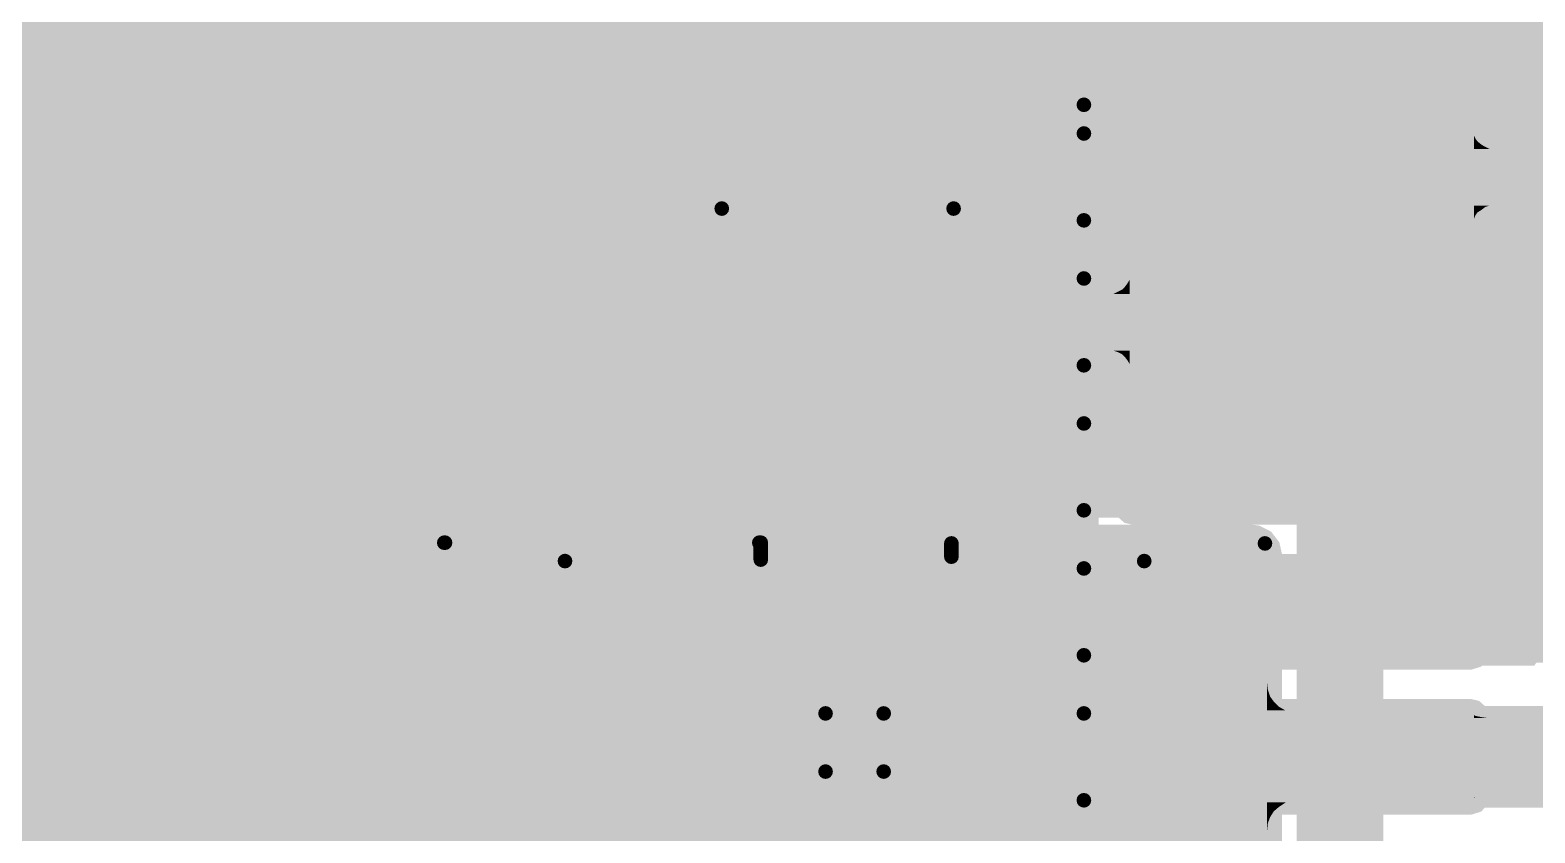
# Model space of a CAD drawing. Header units: millimetres. Extents: x -0.19 to 3.91, y -0.06 to 2.26.
# Drawn here: x 1.3716 to 1.5761, y 0.7588 to 0.8679 of the extents above; entities that cross this region are included whole.
import ezdxf

# ---------------------------------------------------------------- set-up
doc = ezdxf.new("R2010")
doc.units = ezdxf.units.MM
doc.layers.get('0').update_dxf_attribs({"linetype": 'CONTINUOUS', "lineweight": 0})
for name, color, linetype, lineweight in [('PCB_KUR_GBL', 10, 'CONTINUOUS', 0), ('PCB_KUR_GBO', 96, 'CONTINUOUS', 0), ('PCB_KUR_GBP', 170, 'CONTINUOUS', 0), ('PCB_KUR_GBS', 176, 'CONTINUOUS', 0), ('PCB_KUR_GM15', 210, 'CONTINUOUS', 0), ('PCB_KUR_GM2', 216, 'CONTINUOUS', 0), ('PCB_KUR_GPB', 9, 'CONTINUOUS', 0), ('PCB_KUR_GPT', 8, 'CONTINUOUS', 0), ('PCB_KUR_GTL', 30, 'CONTINUOUS', 0), ('PCB_KUR_GTO', 163, 'CONTINUOUS', 0), ('PCB_KUR_GTP', 254, 'CONTINUOUS', 0), ('PCB_KUR_GTS', 254, 'CONTINUOUS', 0)]:
    doc.layers.add(name, color=color, linetype=linetype, lineweight=lineweight)

# ---------------------------------------------------------------- blocks, each defined once
blk = doc.blocks.new('CUSTOM_5')
for points in [[(-0.02152, 0.02613), (-0.02114, 0.02664), (0.02142, 0.02613), (0.02126, 0.02664)], [(-0.02114, 0.02664), (-0.02074, 0.02716), (0.02126, 0.02664), (0.02057, 0.02716)], [(-0.02074, 0.02716), (-0.0199, 0.02742), (0.02057, 0.02716), (0.02023, 0.02742)], [(-0.0199, 0.02742), (-0.0195, 0.02755), (0.02023, 0.02742), (0.0195, 0.02755)], [(-0.02165, 0.0254), (-0.02152, 0.02613), (0.02165, 0.0254), (0.02142, 0.02613)], [(-0.02165, -0.0254), (-0.02165, 0.0254), (0.02165, -0.0254), (0.02165, 0.0254)], [(-0.02142, -0.02613), (-0.02165, -0.0254), (0.02152, -0.02613), (0.02165, -0.0254)], [(-0.02126, -0.02664), (-0.02142, -0.02613), (0.02114, -0.02664), (0.02152, -0.02613)], [(-0.02057, -0.02716), (-0.02126, -0.02664), (0.02074, -0.02716), (0.02114, -0.02664)], [(-0.02023, -0.02742), (-0.02057, -0.02716), (0.0199, -0.02742), (0.02074, -0.02716)], [(-0.0195, -0.02755), (-0.02023, -0.02742), (0.0195, -0.02755), (0.0199, -0.02742)]]:
    blk.add_solid(points)
blk = doc.blocks.new('CUSTOM_10')
for points in [[(-0.01797, 0.01823), (-0.01697, 0.0186), (0.01782, 0.01823), (0.01721, 0.0186)], [(-0.01697, 0.0186), (-0.01685, 0.01865), (0.01721, 0.0186), (0.01685, 0.01865)], [(-0.01685, 0.01865), (-0.01685, 0.0187), (0.01685, 0.01865), (0.01685, 0.0187)], [(-0.0187, -0.01685), (-0.0187, 0.01685), (0.0187, -0.01685), (0.0187, 0.01685)], [(-0.01865, 0.01685), (-0.0186, 0.01721), (0.01865, 0.01685), (0.01852, 0.01721)], [(-0.0186, 0.01721), (-0.01813, 0.01797), (0.01852, 0.01721), (0.01823, 0.01797)], [(-0.01813, 0.01797), (-0.01797, 0.01823), (0.01823, 0.01797), (0.01782, 0.01823)], [(-0.01852, -0.01721), (-0.01865, -0.01685), (0.0186, -0.01721), (0.01865, -0.01685)], [(-0.01823, -0.01797), (-0.01852, -0.01721), (0.01813, -0.01797), (0.0186, -0.01721)], [(-0.01782, -0.01823), (-0.01823, -0.01797), (0.01797, -0.01823), (0.01813, -0.01797)], [(-0.01721, -0.0186), (-0.01782, -0.01823), (0.01697, -0.0186), (0.01797, -0.01823)], [(-0.01685, -0.01865), (-0.01721, -0.0186), (0.01685, -0.01865), (0.01697, -0.0186)], [(-0.01685, -0.0187), (-0.01685, -0.01865), (0.01685, -0.0187), (0.01685, -0.01865)]]:
    blk.add_solid(points)
blk = doc.blocks.new('ROUND_8')
h = blk.add_hatch(color=256)
edge = h.paths.add_edge_path(flags=0)
edge.add_arc((0, 0), 0.005, 0, 360)
blk = doc.blocks.new('ROUND_3')
h = blk.add_hatch(color=256)
edge = h.paths.add_edge_path(flags=0)
edge.add_arc((0, 0), 0.0059, 0, 360)
blk = doc.blocks.new('CUSTOM_20')
for points in [[(-0.02198, 0.0286), (-0.02127, 0.02915), (0.02214, 0.0286), (0.02105, 0.02915)], [(-0.02127, 0.02915), (-0.02008, 0.02942), (0.02105, 0.02915), (0.02053, 0.02942)], [(-0.02008, 0.02942), (-0.0195, 0.02955), (0.02053, 0.02942), (0.0195, 0.02955)], [(-0.02352, 0.02643), (-0.02314, 0.02717), (0.02342, 0.02643), (0.02325, 0.02717)], [(-0.02314, 0.02717), (-0.0227, 0.02804), (0.02325, 0.02717), (0.02257, 0.02804)], [(-0.0227, 0.02804), (-0.02198, 0.0286), (0.02257, 0.02804), (0.02214, 0.0286)], [(-0.02365, 0.0254), (-0.02352, 0.02643), (0.02365, 0.0254), (0.02342, 0.02643)], [(-0.02364, 0.02508), (-0.02365, 0.0254), (0.02364, 0.02508), (0.02365, 0.0254)], [(-0.0236, 0.02476), (-0.02364, 0.02508), (0.0236, 0.02476), (0.02364, 0.02508)], [(-0.0236, -0.02476), (-0.0236, 0.02476), (0.0236, -0.02476), (0.0236, 0.02476)], [(-0.02365, -0.0254), (-0.02364, -0.02508), (0.02365, -0.0254), (0.02364, -0.02508)], [(-0.02342, -0.02643), (-0.02365, -0.0254), (0.02352, -0.02643), (0.02365, -0.0254)], [(-0.02364, -0.02508), (-0.0236, -0.02476), (0.02364, -0.02508), (0.0236, -0.02476)], [(-0.02325, -0.02717), (-0.02342, -0.02643), (0.02314, -0.02717), (0.02352, -0.02643)], [(-0.02257, -0.02804), (-0.02325, -0.02717), (0.0227, -0.02804), (0.02314, -0.02717)], [(-0.02214, -0.0286), (-0.02257, -0.02804), (0.02198, -0.0286), (0.0227, -0.02804)], [(-0.02105, -0.02915), (-0.02214, -0.0286), (0.02127, -0.02915), (0.02198, -0.0286)], [(-0.02053, -0.02942), (-0.02105, -0.02915), (0.02008, -0.02942), (0.02127, -0.02915)], [(-0.0195, -0.02955), (-0.02053, -0.02942), (0.0195, -0.02955), (0.02008, -0.02942)]]:
    blk.add_solid(points)
blk = doc.blocks.new('CUSTOM_28')
for points in [[(-0.01854, 0.02022), (-0.01711, 0.02057), (0.01831, 0.02022), (0.01751, 0.02057)], [(-0.01711, 0.02057), (-0.01685, 0.02064), (0.01751, 0.02057), (0.01685, 0.02064)], [(-0.01685, 0.02064), (-0.01685, 0.02065), (0.01685, 0.02064), (0.01685, 0.02065)], [(-0.02058, 0.01751), (-0.02013, 0.01854), (0.02049, 0.01751), (0.02023, 0.01854)], [(-0.02013, 0.01854), (-0.01988, 0.0191), (0.02023, 0.01854), (0.01976, 0.0191)], [(-0.01988, 0.0191), (-0.01896, 0.01987), (0.01976, 0.0191), (0.0191, 0.01987)], [(-0.01896, 0.01987), (-0.01854, 0.02022), (0.0191, 0.01987), (0.01831, 0.02022)], [(-0.02065, 0.01685), (-0.02058, 0.01751), (0.02065, 0.01685), (0.02049, 0.01751)], [(-0.02065, 0.0168), (-0.02065, 0.01685), (0.02065, 0.0168), (0.02065, 0.01685)], [(-0.02065, -0.0168), (-0.02065, 0.0168), (0.02065, -0.0168), (0.02065, 0.0168)], [(-0.02065, -0.01685), (-0.02065, -0.0168), (0.02065, -0.01685), (0.02065, -0.0168)], [(-0.02049, -0.01751), (-0.02065, -0.01685), (0.02058, -0.01751), (0.02065, -0.01685)], [(-0.02023, -0.01854), (-0.02049, -0.01751), (0.02013, -0.01854), (0.02058, -0.01751)], [(-0.01976, -0.0191), (-0.02023, -0.01854), (0.01988, -0.0191), (0.02013, -0.01854)], [(-0.0191, -0.01987), (-0.01976, -0.0191), (0.01896, -0.01987), (0.01988, -0.0191)], [(-0.01831, -0.02022), (-0.0191, -0.01987), (0.01854, -0.02022), (0.01896, -0.01987)], [(-0.01751, -0.02057), (-0.01831, -0.02022), (0.01711, -0.02057), (0.01854, -0.02022)], [(-0.01685, -0.02064), (-0.01751, -0.02057), (0.01685, -0.02064), (0.01711, -0.02057)], [(-0.01685, -0.02065), (-0.01685, -0.02064), (0.01685, -0.02065), (0.01685, -0.02064)]]:
    blk.add_solid(points)
blk = doc.blocks.new('ROUND_25')
h = blk.add_hatch(color=256)
edge = h.paths.add_edge_path(flags=0)
edge.add_arc((0, 0), 0.001, 0, 360)
blk = doc.blocks.new('CUSTOM_33')
for points in [[(-0.0236, 0.0053), (-0.02357, 0.00549), (0.0236, 0.0053), (0.02348, 0.00549)], [(-0.0236, -0.0053), (-0.0236, 0.0053), (0.0236, -0.0053), (0.0236, 0.0053)], [(-0.02357, 0.00549), (-0.02311, 0.00585), (0.02348, 0.00549), (0.02323, 0.00585)], [(-0.02311, 0.00585), (-0.02305, 0.0059), (0.02323, 0.00585), (0.02305, 0.0059)], [(-0.02348, -0.00549), (-0.0236, -0.0053), (0.02357, -0.00549), (0.0236, -0.0053)], [(-0.02323, -0.00585), (-0.02348, -0.00549), (0.02311, -0.00585), (0.02357, -0.00549)], [(-0.02305, -0.0059), (-0.02323, -0.00585), (0.02305, -0.0059), (0.02311, -0.00585)]]:
    blk.add_solid(points)
blk = doc.blocks.new('ROUND_7')
h = blk.add_hatch(color=256)
edge = h.paths.add_edge_path(flags=0)
edge.add_arc((0, 0), 0.00325, 0, 360)
blk = doc.blocks.new('CUSTOM_69')
for points in [[(-0.02555, 0.0053), (-0.02532, 0.00636), (0.02555, 0.0053), (0.02525, 0.00636)], [(-0.02532, 0.00636), (-0.02506, 0.00666), (0.02525, 0.00636), (0.02516, 0.00666)], [(-0.02506, 0.00666), (-0.0244, 0.00743), (0.02516, 0.00666), (0.02429, 0.00743)], [(-0.0244, 0.00743), (-0.02386, 0.0076), (0.02429, 0.00743), (0.0241, 0.0076)], [(-0.02386, 0.0076), (-0.02305, 0.00785), (0.0241, 0.0076), (0.02305, 0.00785)], [(-0.0256, -0.0053), (-0.0256, 0.0053), (0.0256, -0.0053), (0.0256, 0.0053)], [(-0.02525, -0.00636), (-0.02555, -0.0053), (0.02532, -0.00636), (0.02555, -0.0053)], [(-0.02516, -0.00666), (-0.02525, -0.00636), (0.02506, -0.00666), (0.02532, -0.00636)], [(-0.02429, -0.00743), (-0.02516, -0.00666), (0.0244, -0.00743), (0.02506, -0.00666)], [(-0.0241, -0.0076), (-0.02429, -0.00743), (0.02386, -0.0076), (0.0244, -0.00743)], [(-0.02305, -0.00785), (-0.0241, -0.0076), (0.02305, -0.00785), (0.02386, -0.0076)]]:
    blk.add_solid(points)

msp = doc.modelspace()

# ---------------------------------------------------------------- linework, layer by layer
at = {"layer": 'PCB_KUR_GBL', "lineweight": 211, "const_width": 0.01}
for points in [[(1.5181, 0.7711), (1.52, 0.7691)], [(1.52, 0.7691), (1.5916, 0.7691)]]:
    msp.add_lwpolyline(points, dxfattribs=at)
at = {"layer": 'PCB_KUR_GBL'}
for points in [[(1.1195, 0.8647), (1.1195, 0.8719), (1.587, 0.8647), (1.587, 0.8719)], [(1.1195, 0.8622), (1.1195, 0.8647), (1.5832, 0.8622), (1.587, 0.8647)], [(1.1195, 0.8556), (1.1195, 0.8622), (1.5789, 0.8556), (1.5832, 0.8622)], [(1.1195, 0.8479), (1.1195, 0.8556), (1.5773, 0.8479), (1.5789, 0.8556)], [(1.1195, 0.8401), (1.1195, 0.8479), (1.5789, 0.8401), (1.5773, 0.8479)], [(1.1195, 0.8336), (1.1195, 0.8401), (1.5832, 0.8336), (1.5789, 0.8401)], [(1.1195, 0.8292), (1.1195, 0.8336), (1.5898, 0.8292), (1.5832, 0.8336)], [(1.1195, 0.8277), (1.1195, 0.8292), (1.5975, 0.8277), (1.5898, 0.8292)], [(1.1195, 0.8238), (1.1195, 0.8277), (1.8941, 0.8238), (1.89335, 0.8277)], [(1.1195, 0.8173), (1.1195, 0.8238), (1.8985, 0.8173), (1.8941, 0.8238)], [(1.1195, 0.8129), (1.1195, 0.8173), (1.905, 0.8129), (1.8985, 0.8173)], [(1.1195, 0.8114), (1.1195, 0.8129), (1.9128, 0.8114), (1.905, 0.8129)], [(1.1195, 0.8107), (1.1195, 0.8114), (2.2638, 0.8107), (2.2638, 0.8114)], [(1.1195, 0.8096), (1.1195, 0.8107), (1.4931, 0.8096), (1.4986, 0.8107)], [(1.543, 0.8096), (1.5376, 0.8107), (2.2638, 0.8096), (2.2638, 0.8107)], [(1.1195, 0.8065), (1.1195, 0.8096), (1.4885, 0.8065), (1.4931, 0.8096)], [(1.5476, 0.8065), (1.543, 0.8096), (2.2638, 0.8065), (2.2638, 0.8096)], [(1.1195, 0.8019), (1.1195, 0.8065), (1.4854, 0.8019), (1.4885, 0.8065)], [(1.5507, 0.8019), (1.5476, 0.8065), (2.2638, 0.8019), (2.2638, 0.8065)], [(1.1195, 0.7964), (1.1195, 0.8019), (1.4843, 0.7964), (1.4854, 0.8019)], [(1.5518, 0.7964), (1.5507, 0.8019), (2.2638, 0.7964), (2.2638, 0.8019)], [(1.1195, 0.7517), (1.1195, 0.7964), (1.4843, 0.7517), (1.4843, 0.7964)], [(1.5518, 0.7893), (1.5518, 0.7964), (2.2638, 0.7893), (2.2638, 0.7964)], [(1.5518, 0.7878), (1.5518, 0.7893), (1.5839, 0.7878), (1.5916, 0.7893)], [(1.5518, 0.7834), (1.5518, 0.7878), (1.5773, 0.7834), (1.5839, 0.7878)], [(1.5518, 0.7815), (1.5518, 0.7834), (1.576, 0.7815), (1.5773, 0.7834)], [(1.5397, 0.7782), (1.5397, 0.77907), (1.5398, 0.7782), (1.5397, 0.77907)], [(1.5397, 0.7773), (1.5397, 0.7782), (1.5401, 0.7773), (1.5398, 0.7782)], [(1.5397, 0.7766), (1.5397, 0.7773), (1.5406, 0.7766), (1.5401, 0.7773)], [(1.5397, 0.7759), (1.5397, 0.7766), (1.5413, 0.7759), (1.5406, 0.7766)], [(1.5397, 0.7754), (1.5397, 0.7759), (1.5422, 0.7754), (1.5413, 0.7759)], [(1.5397, 0.7749), (1.5397, 0.7754), (1.5433, 0.7749), (1.5422, 0.7754)], [(1.5397, 0.7746), (1.5397, 0.7749), (1.5446, 0.7746), (1.5433, 0.7749)], [(1.5397, 0.7743), (1.5397, 0.7746), (1.5461, 0.7743), (1.5446, 0.7746)], [(1.5397, 0.7742), (1.5397, 0.7743), (1.5479, 0.7742), (1.5461, 0.7743)], [(1.5397, 0.7741), (1.5397, 0.7742), (1.5498, 0.7741), (1.5479, 0.7742)], [(1.5397, 0.7641), (1.5397, 0.7741), (1.5498, 0.7641), (1.5498, 0.7741)], [(1.5397, 0.7639), (1.5397, 0.7641), (1.5461, 0.7639), (1.5479, 0.7641)], [(1.5397, 0.7637), (1.5397, 0.7639), (1.5446, 0.7637), (1.5461, 0.7639)], [(1.5397, 0.7633), (1.5397, 0.7637), (1.5433, 0.7633), (1.5446, 0.7637)], [(1.5397, 0.7629), (1.5397, 0.7633), (1.5422, 0.7629), (1.5433, 0.7633)], [(1.5397, 0.7623), (1.5397, 0.7629), (1.5413, 0.7623), (1.5422, 0.7629)], [(1.5397, 0.7617), (1.5397, 0.7623), (1.5406, 0.7617), (1.5413, 0.7623)], [(1.5397, 0.7609), (1.5397, 0.7617), (1.5401, 0.7609), (1.5406, 0.7617)], [(1.5397, 0.7601), (1.5397, 0.7609), (1.5398, 0.7601), (1.5401, 0.7609)], [(1.5397, 0.75913), (1.5397, 0.7601), (1.5397, 0.75913), (1.5398, 0.7601)]]:
    msp.add_solid(points, dxfattribs=at)
at = {"layer": 'PCB_KUR_GBO', "lineweight": 211, "const_width": 0.0118}
for points in [[(1.4528, 0.818), (1.4528, 0.9316)], [(1.5099, 0.8186), (1.5099, 0.9316)], [(1.4528, 0.818), (1.5099, 0.818)], [(1.4171, 0.8092), (1.5496, 0.8092)], [(1.4171, 0.7333), (1.4171, 0.8092)], [(1.5496, 0.7333), (1.5496, 0.8092)]]:
    msp.add_lwpolyline(points, dxfattribs=at)
at = {"layer": 'PCB_KUR_GM15', "lineweight": 211, "const_width": 0.002}
for points in [[(1.4443, 0.7464), (1.4443, 0.7957)], [(1.4443, 0.7957), (1.523, 0.7957)], [(1.523, 0.7464), (1.523, 0.7957)], [(1.4797, 0.7671), (1.4876, 0.775)], [(1.4797, 0.775), (1.4876, 0.7671)]]:
    msp.add_lwpolyline(points, dxfattribs=at)
at = {"layer": 'PCB_KUR_GM2', "lineweight": 211}
for points, const_width in [([(1.4656, 0.8436), (1.4656, 0.9066)], 0.002), ([(1.4971, 0.8436), (1.4971, 0.9066)], 0.002), ([(1.4912, 0.8813), (1.5148, 0.8577)], 0.002), ([(1.5148, 0.6097), (1.5148, 0.8577)], 0.002), ([(1.5148, 0.8538), (1.5818, 0.8538)], 0.002), ([(1.5148, 0.842), (1.5148, 0.8538)], 0.002), ([(1.4656, 0.8436), (1.4971, 0.8436)], 0.002), ([(1.5109, 0.8223), (1.4952, 0.838)], 0.0118), ([(1.4952, 0.838), (1.4952, 0.817)], 0.0118), ([(1.5148, 0.842), (1.5818, 0.842)], 0.002), ([(1.5148, 0.8341), (1.5818, 0.8341)], 0.002), ([(1.5148, 0.8223), (1.5148, 0.8341)], 0.002), ([(1.4794, 0.8223), (1.5109, 0.8223)], 0.0118), ([(1.5148, 0.8223), (1.5818, 0.8223)], 0.002), ([(1.5148, 0.8144), (1.5818, 0.8144)], 0.002), ([(1.5148, 0.8026), (1.5148, 0.8144)], 0.002), ([(1.4794, 0.8013), (1.4847, 0.8065)], 0.0118), ([(1.4847, 0.8065), (1.4899, 0.8065)], 0.0118), ([(1.4899, 0.8065), (1.4952, 0.8013)], 0.0118), ([(1.4952, 0.8013), (1.5004, 0.8065)], 0.0118), ([(1.5004, 0.8065), (1.5056, 0.8065)], 0.0118), ([(1.5056, 0.8065), (1.5109, 0.8013)], 0.0118), ([(1.4794, 0.7908), (1.4794, 0.8013)], 0.0118), ([(1.4952, 0.8013), (1.4952, 0.7908)], 0.0118), ([(1.5109, 0.8013), (1.5109, 0.7908)], 0.0118), ([(1.5148, 0.8026), (1.5818, 0.8026)], 0.002), ([(1.4279, 0.7982), (1.428, 0.7982)], 0.002), ([(1.4279, 0.744), (1.4279, 0.7982)], 0.002), ([(1.428, 0.7982), (1.4707, 0.7982)], 0.002), ([(1.4709, 0.7959), (1.4709, 0.7982)], 0.002), ([(1.4968, 0.7963), (1.4968, 0.7981)], 0.002), ([(1.4968, 0.7981), (1.5394, 0.7981)], 0.002), ([(1.5394, 0.7439), (1.5394, 0.7981)], 0.002), ([(1.4443, 0.7464), (1.4443, 0.7957)], 0.002), ([(1.4443, 0.7957), (1.523, 0.7957)], 0.002), ([(1.4847, 0.7856), (1.4794, 0.7908)], 0.0118), ([(1.4952, 0.7908), (1.4899, 0.7856)], 0.0118), ([(1.5004, 0.7856), (1.4952, 0.7908)], 0.0118), ([(1.5109, 0.7908), (1.5056, 0.7856)], 0.0118), ([(1.5148, 0.7947), (1.5818, 0.7947)], 0.002), ([(1.5148, 0.7829), (1.5148, 0.7947)], 0.002), ([(1.523, 0.7464), (1.523, 0.7957)], 0.002), ([(1.4899, 0.7856), (1.4847, 0.7856)], 0.0118), ([(1.5056, 0.7856), (1.5004, 0.7856)], 0.0118), ([(1.5148, 0.7829), (1.5818, 0.7829)], 0.002), ([(1.5148, 0.775), (1.5818, 0.775)], 0.002), ([(1.5148, 0.7632), (1.5148, 0.775)], 0.002), ([(1.5148, 0.7632), (1.5818, 0.7632)], 0.002)]:
    msp.add_lwpolyline(points, dxfattribs=dict(at, const_width=const_width))
at = {"layer": 'PCB_KUR_GM2', "lineweight": 211, "const_width": 0.002}
msp.add_lwpolyline([(1.4401, 0.8459), (1.4401, 0.8459, 1), (1.4873, 0.8459, 1), (1.4401, 0.8459)], format="xyb", dxfattribs=at)
at = {"layer": 'PCB_KUR_GTL', "lineweight": 211}
for points, const_width in [([(1.5444, 0.8479), (1.5975, 0.8479)], 0.0065), ([(1.342, 0.7835), (1.3867, 0.8282)], 0.0065), ([(1.3867, 0.8282), (1.5444, 0.8282)], 0.0065), ([(1.5444, 0.7691), (1.5916, 0.7691)], 0.01)]:
    msp.add_lwpolyline(points, dxfattribs=dict(at, const_width=const_width))
at = {"layer": 'PCB_KUR_GTL'}
for points in [[(1.245, 0.8665), (1.245, 0.8681), (1.5898, 0.8665), (1.5975, 0.8681)], [(1.245, 0.8658), (1.245, 0.8665), (1.58873, 0.8658), (1.5898, 0.8665)], [(1.245, 0.8649), (1.245, 0.8658), (1.5165, 0.8649), (1.5213, 0.8658)], [(1.245, 0.8658), (1.245, 0.8658), (1.5213, 0.8658), (1.5674, 0.8658)], [(1.245, 0.8621), (1.245, 0.8649), (1.5124, 0.8621), (1.5165, 0.8649)], [(1.5722, 0.8649), (1.5674, 0.8658), (1.58734, 0.8649), (1.58873, 0.8658)], [(1.57615, 0.8622), (1.5722, 0.8649), (1.5832, 0.8622), (1.58734, 0.8649)], [(1.245, 0.858), (1.245, 0.8621), (1.5097, 0.858), (1.5124, 0.8621)], [(1.245, 0.8532), (1.245, 0.858), (1.5087, 0.8532), (1.5097, 0.858)], [(1.245, 0.8426), (1.245, 0.8532), (1.5087, 0.8426), (1.5087, 0.8532)], [(1.5678, 0.8531), (1.5678, 0.8535), (1.568, 0.8531), (1.5678, 0.8535)], [(1.5678, 0.8527), (1.5678, 0.8531), (1.5683, 0.8527), (1.568, 0.8531)], [(1.5678, 0.8523), (1.5678, 0.8527), (1.5688, 0.8523), (1.5683, 0.8527)], [(1.5678, 0.852), (1.5678, 0.8523), (1.5693, 0.852), (1.5688, 0.8523)], [(1.5678, 0.8517), (1.5678, 0.852), (1.5699, 0.8517), (1.5693, 0.852)], [(1.5678, 0.8515), (1.5678, 0.8517), (1.5706, 0.8515), (1.5699, 0.8517)], [(1.5678, 0.8513), (1.5678, 0.8515), (1.5714, 0.8513), (1.5706, 0.8515)], [(1.5678, 0.8512), (1.5678, 0.8513), (1.5723, 0.8512), (1.5714, 0.8513)], [(1.5678, 0.8511), (1.5678, 0.8512), (1.5733, 0.8511), (1.5723, 0.8512)], [(1.5678, 0.8446), (1.5678, 0.8511), (1.5744, 0.8446), (1.5744, 0.8511)], [(1.5678, 0.8511), (1.5678, 0.8511), (1.5744, 0.8511), (1.5733, 0.8511)], [(1.5678, 0.8444), (1.5678, 0.8446), (1.5714, 0.8444), (1.5733, 0.8446)], [(1.5678, 0.8442), (1.5678, 0.8444), (1.5706, 0.8442), (1.5714, 0.8444)], [(1.245, 0.8387), (1.245, 0.8426), (1.5056, 0.8387), (1.5087, 0.8426)], [(1.5678, 0.844), (1.5678, 0.8442), (1.5699, 0.844), (1.5706, 0.8442)], [(1.5678, 0.8438), (1.5678, 0.844), (1.5693, 0.8438), (1.5699, 0.844)], [(1.5678, 0.8434), (1.5678, 0.8438), (1.5688, 0.8434), (1.5693, 0.8438)], [(1.5678, 0.8431), (1.5678, 0.8434), (1.5683, 0.8431), (1.5688, 0.8434)], [(1.5678, 0.8427), (1.5678, 0.8431), (1.568, 0.8427), (1.5683, 0.8431)], [(1.5678, 0.8422), (1.5678, 0.8427), (1.5678, 0.8422), (1.568, 0.8427)], [(1.245, 0.8379), (1.245, 0.8387), (1.3827, 0.8379), (1.3867, 0.8387)], [(1.245, 0.8387), (1.245, 0.8387), (1.3867, 0.8387), (1.5056, 0.8387)], [(1.245, 0.8356), (1.245, 0.8379), (1.3793, 0.8356), (1.3827, 0.8379)], [(1.245, 0.7909), (1.245, 0.8356), (1.3345, 0.7909), (1.3793, 0.8356)], [(1.5188, 0.832), (1.5194, 0.8323), (1.521, 0.832), (1.521, 0.8323)], [(1.5194, 0.8323), (1.52, 0.8326), (1.521, 0.8323), (1.521, 0.8326)], [(1.52, 0.8326), (1.5204, 0.833), (1.521, 0.8326), (1.521, 0.833)], [(1.5204, 0.833), (1.5207, 0.8334), (1.521, 0.833), (1.521, 0.8334)], [(1.5207, 0.8334), (1.521, 0.8339), (1.521, 0.8334), (1.521, 0.8339)], [(1.5722, 0.8309), (1.5763, 0.8336), (1.58725, 0.8309), (1.5832, 0.8336)], [(1.5143, 0.8314), (1.5154, 0.8315), (1.521, 0.8314), (1.521, 0.8315)], [(1.5143, 0.8249), (1.5143, 0.8314), (1.521, 0.8249), (1.521, 0.8314)], [(1.5154, 0.8315), (1.5173, 0.8317), (1.521, 0.8315), (1.521, 0.8317)], [(1.5173, 0.8317), (1.5181, 0.8318), (1.521, 0.8317), (1.521, 0.8318)], [(1.5181, 0.8318), (1.5188, 0.832), (1.521, 0.8318), (1.521, 0.832)], [(1.5715, 0.8307), (1.5722, 0.8309), (1.58755, 0.8307), (1.58725, 0.8309)], [(1.5715, 0.8292), (1.5715, 0.8307), (1.5898, 0.8292), (1.58755, 0.8307)], [(1.5715, 0.8277), (1.5715, 0.8292), (1.5975, 0.8277), (1.5898, 0.8292)], [(1.5715, 0.8256), (1.5715, 0.8277), (1.6521, 0.8256), (1.6521, 0.8277)], [(1.5164, 0.8248), (1.5154, 0.8249), (1.521, 0.8248), (1.521, 0.8249)], [(1.5173, 0.8247), (1.5164, 0.8248), (1.521, 0.8247), (1.521, 0.8248)], [(1.5181, 0.8246), (1.5173, 0.8247), (1.521, 0.8246), (1.521, 0.8247)], [(1.5188, 0.8243), (1.5181, 0.8246), (1.521, 0.8243), (1.521, 0.8246)], [(1.5194, 0.8241), (1.5188, 0.8243), (1.521, 0.8241), (1.521, 0.8243)], [(1.52, 0.8238), (1.5194, 0.8241), (1.521, 0.8238), (1.521, 0.8241)], [(1.5722, 0.8255), (1.5715, 0.8256), (1.6521, 0.8255), (1.6521, 0.8256)], [(1.5763, 0.8228), (1.5722, 0.8255), (1.6521, 0.8228), (1.6521, 0.8255)], [(1.5204, 0.8234), (1.52, 0.8238), (1.521, 0.8234), (1.521, 0.8238)], [(1.5207, 0.823), (1.5204, 0.8234), (1.521, 0.823), (1.521, 0.8234)], [(1.521, 0.8225), (1.5207, 0.823), (1.521, 0.8225), (1.521, 0.823)], [(1.3872, 0.8138), (1.3911, 0.8177), (1.5087, 0.8138), (1.5056, 0.8177)], [(1.3766, 0.8032), (1.3872, 0.8138), (1.5087, 0.8032), (1.5087, 0.8138)], [(1.3721, 0.7987), (1.3766, 0.8032), (1.5096, 0.7987), (1.5087, 0.8032)], [(1.3675, 0.7941), (1.3721, 0.7987), (1.5087, 0.7941), (1.5096, 0.7987)], [(1.3569, 0.7835), (1.3675, 0.7941), (1.5087, 0.7835), (1.5087, 0.7941)], [(1.3524, 0.779), (1.3569, 0.7835), (1.5096, 0.779), (1.5087, 0.7835)], [(1.3494, 0.776), (1.3524, 0.779), (1.50901, 0.776), (1.5096, 0.779)], [(1.34703, 0.7744), (1.3494, 0.776), (1.5087, 0.7744), (1.50901, 0.776)], [(1.245, 0.7638), (1.245, 0.7729), (1.5087, 0.7638), (1.5087, 0.7729)], [(1.342, 0.7729), (1.346, 0.7737), (1.5087, 0.7729), (1.5087, 0.7737)], [(1.346, 0.7737), (1.34703, 0.7744), (1.5087, 0.7737), (1.5087, 0.7744)], [(1.5678, 0.7747), (1.5678, 0.7748), (1.5679, 0.7747), (1.5678, 0.7748)], [(1.5678, 0.7746), (1.5678, 0.7747), (1.5683, 0.7746), (1.5679, 0.7747)], [(1.5678, 0.7745), (1.5678, 0.7746), (1.5688, 0.7745), (1.5683, 0.7746)], [(1.5678, 0.7744), (1.5678, 0.7745), (1.5695, 0.7744), (1.5688, 0.7745)], [(1.5678, 0.7742), (1.5678, 0.7744), (1.5715, 0.7742), (1.5695, 0.7744)], [(1.5678, 0.7741), (1.5678, 0.7742), (1.5779, 0.7741), (1.5715, 0.7742)], [(1.5678, 0.7641), (1.5678, 0.7741), (1.5779, 0.7641), (1.5779, 0.7741)], [(1.245, 0.7593), (1.245, 0.7638), (1.5096, 0.7593), (1.5087, 0.7638)], [(1.5678, 0.7636), (1.5678, 0.7641), (1.5679, 0.7636), (1.576, 0.7641)], [(1.5678, 0.7635), (1.5678, 0.7636), (1.5678, 0.7635), (1.5679, 0.7636)], [(1.245, 0.7548), (1.245, 0.7593), (1.5087, 0.7548), (1.5096, 0.7593)]]:
    msp.add_solid(points, dxfattribs=at)
at = {"layer": 'PCB_KUR_GTO', "lineweight": 211, "const_width": 0.0118}
for points in [[(1.4979, 0.864), (1.4979, 0.9585)], [(1.4956, 0.8617), (1.4979, 0.864)], [(1.2511, 0.8617), (1.4952, 0.8617)], [(1.4952, 0.8617), (1.4956, 0.8617)], [(1.4952, 0.6176), (1.4952, 0.8617)], [(1.47, 0.833), (1.41, 0.833)], [(1.41, 0.833), (1.41, 0.803)], [(1.47, 0.803), (1.47, 0.833)], [(1.41, 0.803), (1.42, 0.793)], [(1.46, 0.793), (1.47, 0.803)], [(1.42, 0.793), (1.46, 0.793)], [(1.47, 0.773), (1.41, 0.773)], [(1.41, 0.773), (1.41, 0.743)], [(1.47, 0.743), (1.47, 0.773)]]:
    msp.add_lwpolyline(points, dxfattribs=at)

# ---------------------------------------------------------------- block references
at = {"layer": 'PCB_KUR_GBL'}
for name, p in [('CUSTOM_10', (1.4814, 0.8466)), ('CUSTOM_5', (1.4492, 0.7711)), ('CUSTOM_5', (1.5181, 0.7711)), ('ROUND_8', (1.5181, 0.7711)), ('ROUND_8', (1.52, 0.7691)), ('ROUND_8', (1.52, 0.7691))]:
    msp.add_blockref(name, p, dxfattribs=at)
at = {"layer": 'PCB_KUR_GBO'}
for p in [(1.5099, 0.8186), (1.4528, 0.818), (1.4528, 0.818), (1.5099, 0.818), (1.4171, 0.8092), (1.4171, 0.8092), (1.5496, 0.8092), (1.5496, 0.8092)]:
    msp.add_blockref('ROUND_3', p, dxfattribs=at)
at = {"layer": 'PCB_KUR_GBP'}
for name, p in [('CUSTOM_10', (1.4814, 0.8466)), ('CUSTOM_5', (1.4492, 0.7711)), ('CUSTOM_5', (1.5181, 0.7711))]:
    msp.add_blockref(name, p, dxfattribs=at)
at = {"layer": 'PCB_KUR_GBS'}
for name, p in [('CUSTOM_28', (1.4814, 0.8466)), ('CUSTOM_20', (1.4492, 0.7711)), ('CUSTOM_20', (1.5181, 0.7711))]:
    msp.add_blockref(name, p, dxfattribs=at)
at = {"layer": 'PCB_KUR_GM15'}
for p in [(1.4443, 0.7957), (1.4443, 0.7957), (1.523, 0.7957), (1.523, 0.7957), (1.4797, 0.775), (1.4876, 0.775), (1.4797, 0.7671), (1.4876, 0.7671)]:
    msp.add_blockref('ROUND_25', p, dxfattribs=at)
at = {"layer": 'PCB_KUR_GM2'}
for name, p in [('ROUND_25', (1.5148, 0.8577)), ('ROUND_25', (1.5148, 0.8577)), ('ROUND_25', (1.5148, 0.8538)), ('ROUND_25', (1.5148, 0.8538)), ('ROUND_25', (1.4656, 0.8436)), ('ROUND_25', (1.4656, 0.8436)), ('ROUND_25', (1.4971, 0.8436)), ('ROUND_25', (1.4971, 0.8436)), ('ROUND_3', (1.4952, 0.838)), ('ROUND_25', (1.5148, 0.842)), ('ROUND_25', (1.5148, 0.842)), ('ROUND_25', (1.5148, 0.8341)), ('ROUND_25', (1.5148, 0.8341)), ('ROUND_3', (1.4794, 0.8223)), ('ROUND_3', (1.5109, 0.8223)), ('ROUND_3', (1.4952, 0.817)), ('ROUND_25', (1.5148, 0.8223)), ('ROUND_25', (1.5148, 0.8223)), ('ROUND_25', (1.5148, 0.8144)), ('ROUND_25', (1.5148, 0.8144)), ('ROUND_3', (1.4847, 0.8065)), ('ROUND_3', (1.4899, 0.8065)), ('ROUND_3', (1.5004, 0.8065)), ('ROUND_3', (1.5056, 0.8065)), ('ROUND_3', (1.5056, 0.8065)), ('ROUND_3', (1.4794, 0.8013)), ('ROUND_3', (1.4952, 0.8013)), ('ROUND_3', (1.4952, 0.8013)), ('ROUND_3', (1.5109, 0.8013)), ('ROUND_25', (1.5148, 0.8026)), ('ROUND_25', (1.5148, 0.8026)), ('ROUND_25', (1.4279, 0.7982)), ('ROUND_25', (1.4279, 0.7982)), ('ROUND_25', (1.428, 0.7982)), ('ROUND_25', (1.428, 0.7982)), ('ROUND_25', (1.4707, 0.7982)), ('ROUND_25', (1.4709, 0.7982)), ('ROUND_25', (1.4968, 0.7981)), ('ROUND_25', (1.5394, 0.7981)), ('ROUND_25', (1.5394, 0.7981)), ('ROUND_25', (1.4443, 0.7957)), ('ROUND_25', (1.4443, 0.7957)), ('ROUND_25', (1.4709, 0.7959)), ('ROUND_3', (1.4794, 0.7908)), ('ROUND_3', (1.4952, 0.7908)), ('ROUND_3', (1.4952, 0.7908)), ('ROUND_25', (1.4968, 0.7963)), ('ROUND_3', (1.5109, 0.7908)), ('ROUND_25', (1.5148, 0.7947)), ('ROUND_25', (1.5148, 0.7947)), ('ROUND_25', (1.523, 0.7957)), ('ROUND_25', (1.523, 0.7957)), ('ROUND_3', (1.4847, 0.7856)), ('ROUND_3', (1.4899, 0.7856)), ('ROUND_3', (1.5004, 0.7856)), ('ROUND_3', (1.5056, 0.7856)), ('ROUND_25', (1.5148, 0.7829)), ('ROUND_25', (1.5148, 0.7829)), ('ROUND_25', (1.5148, 0.775)), ('ROUND_25', (1.5148, 0.775)), ('ROUND_25', (1.5148, 0.7632)), ('ROUND_25', (1.5148, 0.7632))]:
    msp.add_blockref(name, p, dxfattribs=at)
at = {"layer": 'PCB_KUR_GPB'}
for name, p in [('CUSTOM_10', (1.4814, 0.8466)), ('CUSTOM_5', (1.4492, 0.7711)), ('CUSTOM_5', (1.5181, 0.7711))]:
    msp.add_blockref(name, p, dxfattribs=at)
at = {"layer": 'PCB_KUR_GPT'}
for p in [(1.5444, 0.8479), (1.5444, 0.8282), (1.5444, 0.8085), (1.5444, 0.7888), (1.5444, 0.7691)]:
    msp.add_blockref('CUSTOM_33', p, dxfattribs=at)
at = {"layer": 'PCB_KUR_GTL'}
for name, p in [('CUSTOM_33', (1.5444, 0.8479)), ('ROUND_7', (1.5444, 0.8479)), ('CUSTOM_33', (1.5444, 0.8282)), ('ROUND_7', (1.3867, 0.8282)), ('ROUND_7', (1.3867, 0.8282)), ('ROUND_7', (1.5444, 0.8282)), ('CUSTOM_33', (1.5444, 0.8085)), ('CUSTOM_33', (1.5444, 0.7888)), ('CUSTOM_33', (1.5444, 0.7691)), ('ROUND_8', (1.5444, 0.7691))]:
    msp.add_blockref(name, p, dxfattribs=at)
at = {"layer": 'PCB_KUR_GTO'}
for p in [(1.4979, 0.864), (1.4979, 0.864), (1.4952, 0.8617), (1.4952, 0.8617), (1.4952, 0.8617), (1.4956, 0.8617), (1.4956, 0.8617), (1.41, 0.833), (1.47, 0.833), (1.47, 0.833), (1.41, 0.803), (1.47, 0.803), (1.42, 0.793), (1.46, 0.793), (1.41, 0.773), (1.47, 0.773), (1.47, 0.773)]:
    msp.add_blockref('ROUND_3', p, dxfattribs=at)
at = {"layer": 'PCB_KUR_GTP'}
for p in [(1.5444, 0.8479), (1.5444, 0.8282), (1.5444, 0.8085), (1.5444, 0.7888), (1.5444, 0.7691)]:
    msp.add_blockref('CUSTOM_33', p, dxfattribs=at)
at = {"layer": 'PCB_KUR_GTS'}
for p in [(1.5444, 0.8479), (1.5444, 0.8282), (1.5444, 0.8085), (1.5444, 0.7888), (1.5444, 0.7691)]:
    msp.add_blockref('CUSTOM_69', p, dxfattribs=at)

doc.saveas('drawing.dxf')
